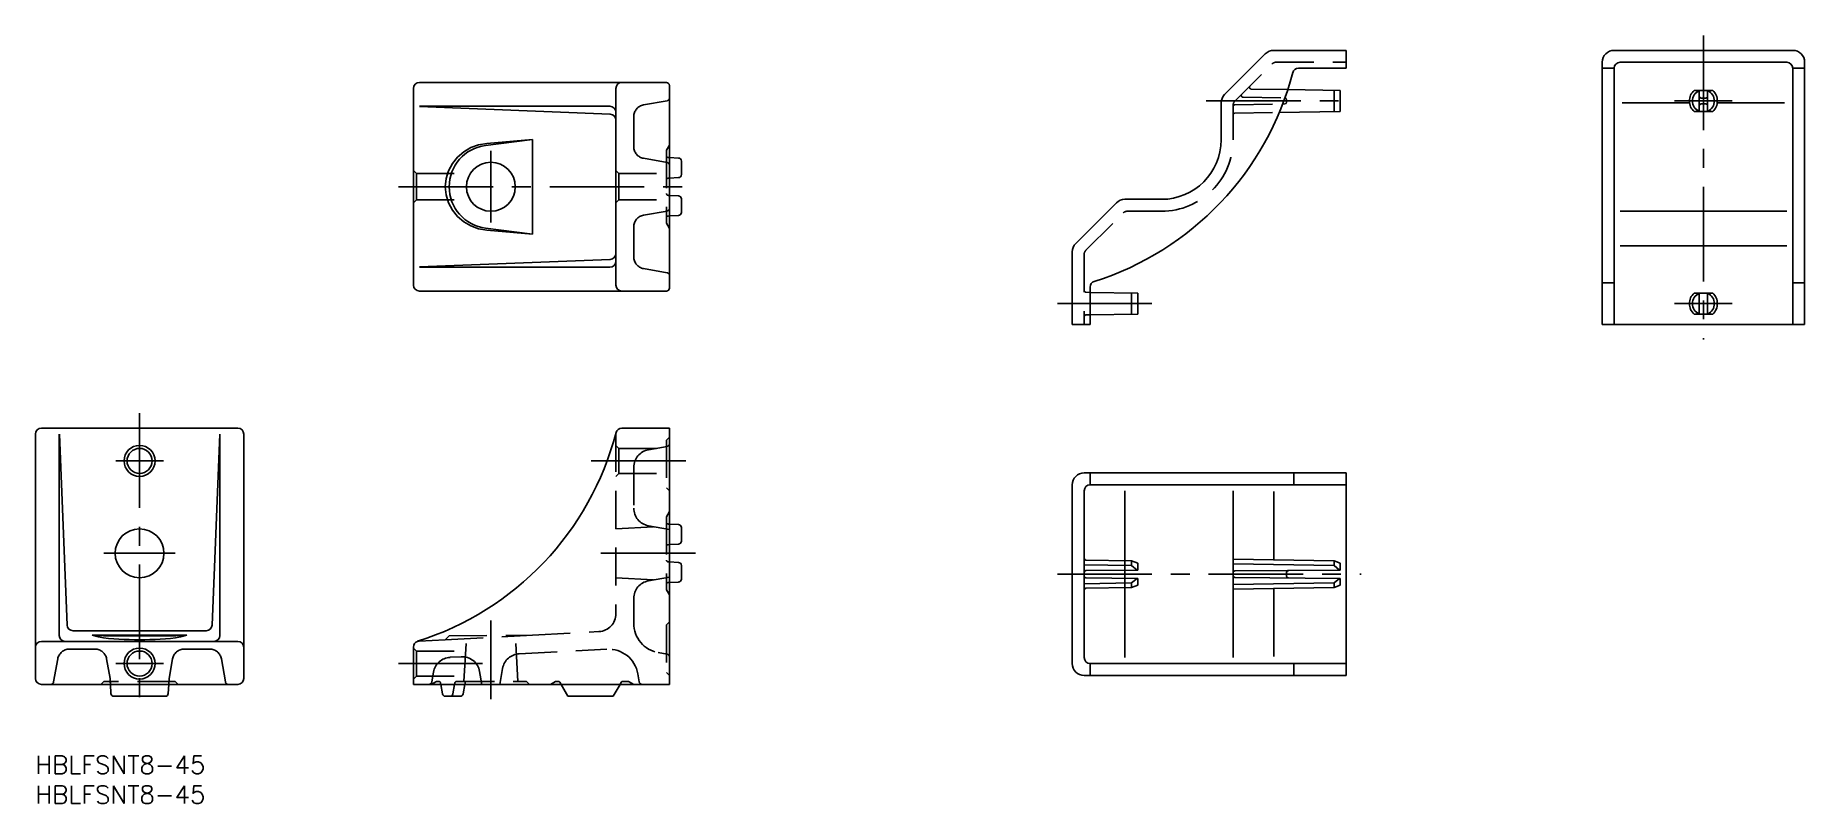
# Model space of a CAD drawing. Extents: x 0 to 297, y -8 to 121.
import ezdxf

# ---------------------------------------------------------------- set-up
doc = ezdxf.new("R2010")
doc.units = 0
doc.header["$LTSCALE"] = 0.5
doc.linetypes.add('CENTER', pattern=[50.8, 31.75, -6.35, 6.35, -6.35])
doc.linetypes.add('DASHED', pattern=[19.05, 12.7, -6.35])
for name, color, linetype in [('MSM_CENTER', 1, 'CENTER'), ('MSM_CONTINUOUS', 7, 'CONTINUOUS'), ('MSM_DASHED', 4, 'DASHED'), ('MSM_PART_NUMBER', 7, 'CONTINUOUS')]:
    doc.layers.add(name, color=color, linetype=linetype)
doc.styles.get("Standard").update_dxf_attribs({"font": 'txt.shx', "height": 3, "bigfont": 'bigfont.shx'})

# ---------------------------------------------------------------- blocks, each defined once
blk = doc.blocks.new('*U2')
at = {"layer": 'MSM_PART_NUMBER'}
blk.add_text('HBLFSNT8-45', height=3, dxfattribs=at).set_placement((0, -3))
blk = doc.blocks.new('*U3')
at = {"layer": 'MSM_PART_NUMBER'}
blk.add_text('HBLFSNT8-45', height=3, dxfattribs=at).set_placement((0, -8))

msp = doc.modelspace()

# ---------------------------------------------------------------- linework, layer by layer
at = {"layer": 'MSM_CENTER'}
for p, q in [((280.16, 120.89), (280.16, 69.89)), ((196.67, 109.89), (221.66, 109.89)), ((275.31, 109.89), (285.01, 109.89)), ((76.5, 101.5), (76.5, 89.5)), ((61, 95.5), (111, 95.5)), ((171.66, 75.89), (187.66, 75.89)), ((275.31, 75.89), (285.01, 75.89)), ((17.5, 57.5), (17.5, 7.5)), ((13.5, 49.5), (21.5, 49.5)), ((93.36, 49.5), (111, 49.5)), ((11.5, 34), (23.5, 34)), ((95, 34), (111, 34)), ((171.66, 30.49), (222.66, 30.49)), ((76.48, 22.71), (76.5, 9.5)), ((13.5, 15.5), (21.5, 15.5)), ((61, 15.5), (75.07, 15.5))]:
    msp.add_line(p, q, dxfattribs=at)
at = {"layer": 'MSM_CONTINUOUS'}
for p, q in [((199.75, 110.98), (206.57, 117.81)), ((207.99, 118.39), (220.16, 118.39)), ((220.16, 118.39), (220.16, 115.39)), ((263.16, 116.39), (263.16, 72.39)), ((265.16, 118.39), (295.16, 118.39)), ((266.16, 116.39), (294.16, 116.39)), ((297.16, 116.39), (297.16, 72.39)), ((64.5, 113), (106, 113)), ((212.16, 115.39), (220.16, 115.39)), ((263.16, 115.39), (265.16, 115.39)), ((265.16, 115.39), (265.16, 72.39)), ((295.16, 115.39), (295.16, 72.39)), ((295.16, 115.39), (297.16, 115.39)), ((63.5, 112), (63.5, 79)), ((97.5, 112), (97.5, 79)), ((106.5, 112.5), (106.5, 78.5)), ((210.16, 110.1), (210.16, 109.69)), ((210.36, 111.8), (219.16, 111.64)), ((218.12, 111.66), (218.12, 108.13)), ((219.16, 111.64), (219.16, 108.14)), ((278.59, 111.64), (281.73, 111.64)), ((279.46, 111.64), (279.46, 108.14)), ((279.76, 110.39), (280.56, 110.39)), ((280.86, 111.64), (280.86, 108.14)), ((64.5, 109), (96.5, 109)), ((64.5, 108.96), (96.54, 107.68)), ((199.16, 109.57), (199.16, 103.39)), ((208.93, 107.97), (219.16, 108.14)), ((209.87, 109.39), (209.5, 109.38)), ((266.49, 109.57), (277.83, 109.57)), ((278.59, 108.14), (281.73, 108.14)), ((279.76, 109.39), (280.56, 109.39)), ((282.49, 109.57), (293.77, 109.57)), ((71.96, 101.38), (70.91, 100.48)), ((73.15, 102.07), (71.96, 101.38)), ((74.45, 102.54), (73.15, 102.07)), ((75.8, 102.78), (74.45, 102.54)), ((83.5, 103.45), (75.62, 102.44)), ((75.8, 102.78), (83.5, 103.45)), ((83.5, 103.45), (83.5, 87.55)), ((69.39, 98.19), (68.99, 96.87)), ((70.04, 99.41), (69.39, 98.19)), ((70.91, 100.48), (70.04, 99.41)), ((106.5, 100.4), (108.03, 100.32)), ((108.5, 99.82), (108.5, 97.53)), ((68.99, 96.87), (68.85, 95.5)), ((68.85, 95.5), (68.99, 94.13)), ((106.5, 96.95), (108.03, 97.03)), ((68.99, 94.13), (69.39, 92.81)), ((69.39, 92.81), (70.04, 91.59)), ((106.5, 94.05), (108.03, 93.97)), ((108.5, 93.47), (108.5, 91.18)), ((174.75, 85.98), (181.57, 92.81)), ((182.99, 93.39), (189.16, 93.39)), ((70.04, 91.59), (70.91, 90.52)), ((70.91, 90.52), (71.95, 89.63)), ((71.95, 89.63), (73.15, 88.93)), ((106.5, 90.6), (108.03, 90.68)), ((266.16, 91.39), (294.16, 91.39)), ((73.15, 88.93), (74.45, 88.46)), ((74.45, 88.46), (75.8, 88.22)), ((83.5, 87.55), (75.62, 88.56)), ((75.8, 88.22), (83.5, 87.55)), ((64.5, 82.04), (96.54, 83.32)), ((174.16, 84.57), (174.16, 72.39)), ((266.16, 85.57), (294.16, 85.57)), ((64.5, 82), (96.5, 82)), ((64.5, 78), (106, 78)), ((177.16, 78.66), (177.16, 72.39)), ((177.16, 77.78), (185.16, 77.64)), ((184.12, 77.66), (184.12, 74.13)), ((185.16, 77.64), (185.16, 74.14)), ((263.16, 79.4), (265.16, 79.4)), ((278.59, 77.64), (281.73, 77.64)), ((279.46, 77.64), (279.46, 74.14)), ((280.86, 77.64), (280.86, 74.14)), ((295.16, 79.4), (297.16, 79.4)), ((174.16, 72.39), (177.16, 72.39)), ((177.16, 74), (185.16, 74.14)), ((263.16, 72.39), (297.16, 72.39)), ((278.59, 74.14), (281.73, 74.14)), ((0, 54), (0, 13)), ((34, 55), (1, 55)), ((4, 54), (4, 20.22)), ((4.04, 54), (5.32, 21.96)), ((30.96, 54), (29.68, 21.96)), ((31, 54), (31, 20.22)), ((35, 54), (35, 13)), ((98.5, 55), (106.5, 55)), ((106.5, 55), (106.5, 12)), ((174.16, 45.49), (174.16, 15.49)), ((176.16, 47.49), (220.16, 47.49)), ((177.16, 47.49), (177.16, 45.49)), ((177.16, 45.49), (220.16, 45.49)), ((211.38, 47.49), (211.38, 45.49)), ((220.16, 47.49), (220.16, 13.49)), ((176.16, 44.49), (176.16, 16.49)), ((182.99, 44.49), (182.99, 16.49)), ((201.16, 44.49), (201.16, 16.49)), ((207.99, 44.35), (207.99, 32.89)), ((106.5, 38.9), (108.03, 38.82)), ((108.5, 38.32), (108.5, 36.03)), ((106.5, 35.45), (108.03, 35.53)), ((176.46, 32.85), (184.12, 32.72)), ((184.12, 32.72), (185.16, 32.34)), ((184.12, 32.72), (184.12, 31.93)), ((201.16, 33.01), (218.12, 32.72)), ((218.12, 32.72), (219.16, 32.34)), ((218.12, 32.72), (218.12, 31.93)), ((106.5, 32.55), (108.03, 32.47)), ((108.5, 31.97), (108.5, 29.68)), ((176.16, 32.07), (184.12, 31.93)), ((176.46, 31.11), (185.16, 31.19)), ((176.46, 29.86), (185.16, 29.79)), ((184.12, 31.93), (185.04, 31.19)), ((184.12, 29.04), (185.04, 29.79)), ((185.16, 32.34), (185.16, 31.19)), ((185.16, 29.79), (185.16, 28.64)), ((201.16, 32.23), (218.12, 31.93)), ((201.46, 31.03), (219.16, 31.19)), ((201.46, 29.94), (219.16, 29.79)), ((210.16, 30.81), (210.16, 30.16)), ((218.12, 31.93), (219.04, 31.19)), ((218.12, 29.04), (219.04, 29.79)), ((219.16, 32.34), (219.16, 31.19)), ((219.16, 29.79), (219.16, 28.64)), ((106.5, 29.1), (108.03, 29.18)), ((176.16, 28.9), (184.12, 29.04)), ((176.46, 28.13), (184.12, 28.26)), ((184.12, 29.04), (184.12, 28.26)), ((185.16, 28.64), (184.12, 28.26)), ((201.16, 28.74), (218.12, 29.04)), ((201.16, 27.96), (218.12, 28.26)), ((207.99, 28.08), (207.99, 16.66)), ((218.12, 29.04), (218.12, 28.26)), ((219.16, 28.64), (218.12, 28.26)), ((28.68, 21), (6.32, 21)), ((1, 19.22), (34, 19.22)), ((9.55, 20.27), (25.45, 20.27)), ((9.55, 20.27), (10.6, 19.97)), ((9.55, 20.27), (10.56, 20.2)), ((10.55, 20.2), (11.42, 20.17)), ((10.59, 19.97), (11.44, 19.81)), ((11.42, 20.17), (12.29, 20.16)), ((11.44, 19.81), (12.3, 19.71)), ((12.29, 20.16), (13.16, 20.16)), ((12.3, 19.71), (13.17, 19.64)), ((13.16, 20.16), (14.03, 20.15)), ((13.17, 19.64), (14.03, 19.58)), ((14.42, 20.23), (13.4, 20.21)), ((13.4, 20.21), (14.42, 20.18)), ((14.03, 20.15), (14.89, 20.15)), ((14.03, 19.58), (14.9, 19.55)), ((15.45, 20.24), (14.42, 20.23)), ((14.42, 20.18), (15.45, 20.17)), ((14.89, 20.15), (15.76, 20.15)), ((14.9, 19.55), (15.76, 19.52)), ((16.47, 20.24), (15.45, 20.24)), ((15.45, 20.17), (16.47, 20.17)), ((15.76, 20.15), (16.63, 20.14)), ((15.76, 19.52), (16.63, 19.5)), ((17.5, 20.24), (16.47, 20.24)), ((16.47, 20.17), (17.5, 20.17)), ((16.63, 20.14), (17.5, 20.14)), ((16.63, 19.5), (17.5, 19.5)), ((18.53, 20.24), (17.5, 20.24)), ((17.5, 20.17), (18.53, 20.17)), ((17.5, 20.14), (18.37, 20.14)), ((17.5, 19.5), (18.36, 19.5)), ((18.36, 19.5), (19.23, 19.52)), ((18.37, 20.14), (19.23, 20.15)), ((19.55, 20.24), (18.53, 20.24)), ((18.53, 20.17), (19.55, 20.17)), ((19.23, 20.15), (20.1, 20.15)), ((19.23, 19.52), (20.1, 19.54)), ((20.58, 20.23), (19.55, 20.24)), ((19.55, 20.17), (20.58, 20.18)), ((20.1, 20.15), (20.97, 20.15)), ((20.1, 19.54), (20.96, 19.58)), ((21.6, 20.21), (20.58, 20.23)), ((20.58, 20.18), (21.6, 20.21)), ((20.96, 19.58), (21.83, 19.64)), ((20.97, 20.15), (21.84, 20.16)), ((21.83, 19.64), (22.69, 19.71)), ((21.84, 20.16), (22.71, 20.16)), ((22.69, 19.71), (23.55, 19.81)), ((22.71, 20.16), (23.58, 20.17)), ((23.55, 19.81), (24.4, 19.97)), ((23.58, 20.17), (24.44, 20.2)), ((25.45, 20.27), (24.4, 19.97)), ((25.45, 20.27), (24.44, 20.2)), ((63.5, 18.27), (63.5, 12)), ((177.16, 15.49), (220.16, 15.49)), ((177.16, 15.49), (177.16, 13.49)), ((211.38, 15.49), (211.38, 13.49)), ((34, 12), (1, 12)), ((12.68, 10.47), (12.6, 12)), ((22.32, 10.47), (22.4, 12)), ((63.5, 12), (106.5, 12)), ((68.09, 12), (68.37, 10.41)), ((70.13, 10.41), (70.41, 12)), ((71.85, 10.41), (72.13, 12)), ((88.29, 12), (89.44, 10)), ((97.06, 10), (98.21, 12)), ((176.16, 13.49), (220.16, 13.49)), ((21.82, 10), (13.18, 10)), ((68.86, 10), (71.36, 10)), ((89.44, 10), (97.06, 10))]:
    msp.add_line(p, q, dxfattribs=at)
for centre, radius in [((76.5, 95.5), 4.1), ((17.5, 49.5), 2.6), ((17.5, 49.5), 2.1), ((17.5, 34), 4.1), ((17.5, 15.5), 2.6), ((17.5, 15.5), 2.1)]:
    msp.add_circle(centre, radius, dxfattribs=at)
for centre, radius, start, end in [((207.99, 116.39), 2, 90, 135), ((265.16, 116.39), 2, 90, 180), ((266.16, 115.39), 1, 90, 180), ((294.16, 115.39), 1, 0, 90), ((295.16, 116.39), 2, 0, 90), ((64.5, 112), 1, 90, 180), ((98.5, 112), 1, 90, 180), ((106, 112.5), 0.5, 0, 90), ((162.82, 127.3), 50, 287.5042, 345.3396), ((212.16, 114.39), 1, 90, 165.3395), ((201.16, 109.57), 2, 135, 180), ((209.86, 110.1), 0.3, 0, 89), ((280.16, 109.89), 2.35, 131.8683, 228.1317), ((280.16, 109.89), 1.85, 112.2332, 247.7668), ((279.76, 110.69), 0.3, 180, 270), ((280.56, 110.69), 0.3, 270, 0), ((280.16, 109.89), 1.85, 292.2333, 67.7667), ((280.16, 109.89), 2.35, 311.8683, 48.1317), ((96.5, 108), 1, 0, 90), ((96.5, 106.68), 1, 0, 87.7094), ((209.86, 109.69), 0.3, 271, 0), ((279.76, 109.09), 0.3, 90, 180), ((280.56, 109.09), 0.3, 0, 90), ((76.5, 95.5), 7, 97.263, 262.737), ((189.16, 103.39), 10, 270, 0), ((108, 99.82), 0.5, 0, 87), ((108, 97.53), 0.5, 273, 0), ((108, 93.47), 0.5, 0, 87), ((182.99, 91.39), 2, 90, 135), ((108, 91.18), 0.5, 273, 0), ((96.5, 84.32), 1, 272.2906, 0), ((176.16, 84.57), 2, 135, 180), ((96.5, 83), 1, 270, 0), ((64.5, 79), 1, 180, 270), ((98.5, 79), 1, 180, 270), ((106, 78.5), 0.5, 270, 0), ((178.16, 78.66), 1, 107.5042, 180), ((280.16, 75.89), 2.35, 131.8683, 228.1317), ((280.16, 75.89), 1.85, 112.2332, 247.7668), ((280.16, 75.89), 1.85, 292.2333, 67.7667), ((280.16, 75.89), 2.35, 311.8683, 48.1317), ((1, 54), 1, 90, 180), ((34, 54), 1, 0, 90), ((49.16, 66.91), 50, 287.5042, 345.3395), ((98.5, 54), 1, 90, 165.3395), ((176.16, 45.49), 2, 90, 180), ((177.16, 44.49), 1, 90, 180), ((108, 38.32), 0.5, 0, 87), ((108, 36.03), 0.5, 273, 0), ((176.46, 33.15), 0.3, 180, 269), ((108, 31.97), 0.5, 0, 87), ((176.46, 30.81), 0.3, 90.5, 180), ((176.46, 30.16), 0.3, 180, 269.5), ((201.46, 30.73), 0.3, 90.5, 180), ((201.46, 30.24), 0.3, 180, 269.5), ((210.46, 30.81), 0.3, 90.5, 180), ((210.46, 30.16), 0.3, 180, 269.5), ((108, 29.68), 0.5, 273, 0), ((176.46, 27.83), 0.3, 91, 180), ((6.32, 22), 1, 182.2906, 270), ((28.68, 22), 1, 270, 357.7094), ((1, 18.22), 1, 90, 180), ((5, 20.22), 1, 180, 270), ((30, 20.22), 1, 270, 0), ((34, 18.22), 1, 0, 90), ((64.5, 18.27), 1, 107.5035, 180), ((176.16, 15.49), 2, 180, 270), ((177.16, 16.49), 1, 180, 270), ((1, 13), 1, 180, 270), ((34, 13), 1, 270, 0), ((13.18, 10.5), 0.5, 183, 270), ((21.82, 10.5), 0.5, 270, 357), ((68.86, 10.5), 0.5, 190, 270), ((69.64, 10.5), 0.5, 270, 350), ((71.36, 10.5), 0.5, 270, 350)]:
    msp.add_arc(centre, radius, start, end, dxfattribs=at)
at = {"layer": 'MSM_DASHED'}
for p, q in [((201.45, 109.86), (207.7, 116.1)), ((208.4, 116.39), (220.16, 116.39)), ((202.84, 110.52), (209.87, 110.4)), ((204.22, 111.9), (210.36, 111.8)), ((100.5, 107.26), (100.5, 102.24)), ((102.15, 109.23), (106.09, 109.93)), ((201.16, 109.15), (201.16, 103.39)), ((201.46, 109.24), (209.5, 109.38)), ((201.46, 107.83), (208.93, 107.97)), ((106, 101.63), (106.5, 102.5)), ((106, 101.63), (106, 89.37)), ((64, 97.7), (63.5, 98.2)), ((98, 97.7), (97.5, 98.2)), ((102.15, 100.27), (106.09, 99.57)), ((106.28, 100.41), (106.5, 100.4)), ((64, 97.7), (64, 93.3)), ((64, 97.7), (73.04, 97.7)), ((98, 97.7), (106.5, 97.7)), ((98, 97.7), (98, 93.3)), ((106.28, 96.94), (106.5, 96.95)), ((64, 93.3), (63.5, 92.8)), ((64, 93.3), (73.04, 93.3)), ((98, 93.3), (97.5, 92.8)), ((98, 93.3), (106.5, 93.3)), ((106.28, 94.06), (106.5, 94.05)), ((102.15, 90.73), (106.09, 91.43)), ((106, 89.37), (106.5, 88.5)), ((106.28, 90.59), (106.5, 90.6)), ((176.45, 84.86), (182.7, 91.1)), ((183.4, 91.39), (189.16, 91.39)), ((100.5, 83.74), (100.5, 88.76)), ((176.16, 84.15), (176.16, 72.39)), ((102.15, 81.77), (106.09, 81.07)), ((176.46, 77.8), (177.16, 77.78)), ((176.46, 73.99), (177.16, 74)), ((97.5, 54), (97.5, 23.85)), ((106, 53), (106.5, 53.5)), ((98, 51.6), (97.5, 52.1)), ((98, 51.6), (106, 51.6)), ((98, 47.4), (98, 51.6)), ((102.98, 51.38), (106.09, 51.93)), ((106, 53), (106, 45)), ((100.5, 48.42), (100.5, 41.58)), ((97.5, 46.9), (98, 47.4)), ((98, 47.4), (106, 47.4)), ((106, 45), (106.5, 44.5)), ((106, 40.13), (106.5, 41)), ((106, 40.13), (106, 27.87)), ((106.28, 38.91), (106.5, 38.9)), ((97.5, 38.1), (106, 38.55)), ((102.98, 38.62), (106.5, 38)), ((106.28, 35.44), (106.5, 35.45)), ((97.5, 29.9), (106, 29.45)), ((102.98, 29.38), (106.5, 30)), ((106.28, 32.56), (106.5, 32.55)), ((106, 27.87), (106.5, 27)), ((106.28, 29.09), (106.5, 29.1)), ((100.5, 26.42), (100.5, 22.25)), ((83.5, 20.27), (94.66, 20.85)), ((106, 22), (106.5, 22.5)), ((106, 22), (106, 14)), ((5.72, 17.92), (10, 17.92)), ((25, 17.92), (29.28, 17.92)), ((64, 17.6), (63.5, 18.1)), ((64.45, 19.27), (68.85, 19.5)), ((68.85, 19.5), (83.5, 20.27)), ((68.85, 19.5), (69.5, 20.14)), ((69.5, 20.14), (83.5, 20.27)), ((71.99, 12.5), (72.4, 20.17)), ((81.01, 12.5), (80.6, 20.24)), ((81.27, 17.15), (96, 17.92)), ((3.07, 12.41), (3.75, 16.27)), ((12.55, 13), (11.97, 16.27)), ((22.45, 13), (23.03, 16.27)), ((31.93, 12.41), (31.25, 16.27)), ((64, 17.6), (72.26, 17.6)), ((64, 17.6), (64, 13.4)), ((69.66, 16.54), (71.51, 16.63)), ((104.63, 17.33), (106.09, 17.07)), ((11, 12), (11.5, 12.5)), ((23.5, 12.5), (11.5, 12.5)), ((12.6, 12), (12.55, 13)), ((22.4, 12), (22.45, 13)), ((23.5, 12.5), (24, 12)), ((64, 13.4), (63.5, 12.9)), ((64, 13.4), (72.04, 13.4)), ((66.5, 12), (67.37, 12.5)), ((66.57, 12.41), (66.86, 14.06)), ((67.37, 12.5), (67.75, 12.5)), ((68.04, 12.25), (68.09, 12)), ((70.41, 12), (70.46, 12.25)), ((70.75, 12.5), (82.5, 12.5)), ((72.13, 12), (72.22, 12.5)), ((75, 12), (74.62, 14.16)), ((78, 12), (78.47, 14.67)), ((82.5, 12.5), (83, 12)), ((86.5, 12), (87.37, 12.5)), ((87.37, 12.5), (87.83, 12.5)), ((88.09, 12.35), (88.29, 12)), ((98.21, 12), (98.41, 12.35)), ((98.67, 12.5), (99.63, 12.5)), ((99.63, 12.5), (100.5, 12)), ((101.43, 12.41), (101.18, 13.79)), ((106, 14), (106.5, 13.5))]:
    msp.add_line(p, q, dxfattribs=at)
for centre, radius, start, end in [((208.4, 115.39), 1, 90, 135), ((106, 110.42), 0.5, 280, 0), ((202.84, 110.82), 0.3, 135, 269), ((204.22, 112.2), 0.3, 135, 269), ((102.5, 107.26), 2, 100, 180), ((202.16, 109.15), 1, 135, 180), ((201.46, 108.94), 0.3, 91, 180), ((201.46, 107.53), 0.3, 91, 180), ((102.5, 102.24), 2, 180, 260), ((189.16, 103.39), 12, 270, 0), ((106.3, 100.71), 0.3, 180, 267), ((106, 99.08), 0.5, 0, 80), ((106.3, 96.64), 0.3, 93, 180), ((106.3, 94.36), 0.3, 180, 267), ((102.5, 88.76), 2, 100, 180), ((106.3, 90.29), 0.3, 93, 180), ((106, 91.92), 0.5, 280, 0), ((183.4, 90.39), 1, 90, 135), ((102.5, 83.74), 2, 180, 260), ((177.16, 84.15), 1, 135, 180), ((106, 80.58), 0.5, 0, 80), ((176.46, 78.1), 0.3, 180, 269), ((176.46, 73.69), 0.3, 91, 180), ((98.5, 54), 1, 165.3395, 180), ((103.5, 48.42), 3, 100, 180), ((106, 52.42), 0.5, 280, 0), ((103.5, 41.58), 3, 180, 260), ((106.3, 39.21), 0.3, 180, 267), ((106.3, 35.14), 0.3, 93, 180), ((106.3, 32.86), 0.3, 180, 267), ((103.5, 26.42), 3, 100, 180), ((106.3, 28.79), 0.3, 93, 180), ((94.5, 23.85), 3, 273, 0), ((105.5, 22.25), 5, 180, 260), ((5.72, 15.92), 2, 90, 170), ((10, 15.92), 2, 10, 90), ((25, 15.92), 2, 90, 170), ((29.28, 15.92), 2, 10, 90), ((64.5, 18.27), 1, 93, 107.5035), ((96.26, 12.92), 5, 10, 93), ((69.82, 13.54), 3, 93, 170), ((71.66, 13.64), 3, 10, 93), ((81.43, 14.15), 3, 93, 170), ((106, 16.58), 0.5, 0, 80), ((2.58, 12.5), 0.5, 270, 350), ((12.29, 12.2), 0.3, 3, 90), ((22.71, 12.2), 0.3, 90, 177), ((32.42, 12.5), 0.5, 190, 270), ((66.08, 12.5), 0.5, 270, 350), ((67.75, 12.2), 0.3, 10, 90), ((70.75, 12.2), 0.3, 90, 170), ((87.83, 12.2), 0.3, 30, 90), ((98.67, 12.2), 0.3, 90, 150), ((101.92, 12.5), 0.5, 190, 270)]:
    msp.add_arc(centre, radius, start, end, dxfattribs=at)

# ---------------------------------------------------------------- block references
at = {"layer": 'MSM_CONTINUOUS'}
for name in ['*U2', '*U3']:
    msp.add_blockref(name, (0, 0), dxfattribs=at)

doc.saveas('drawing.dxf')
